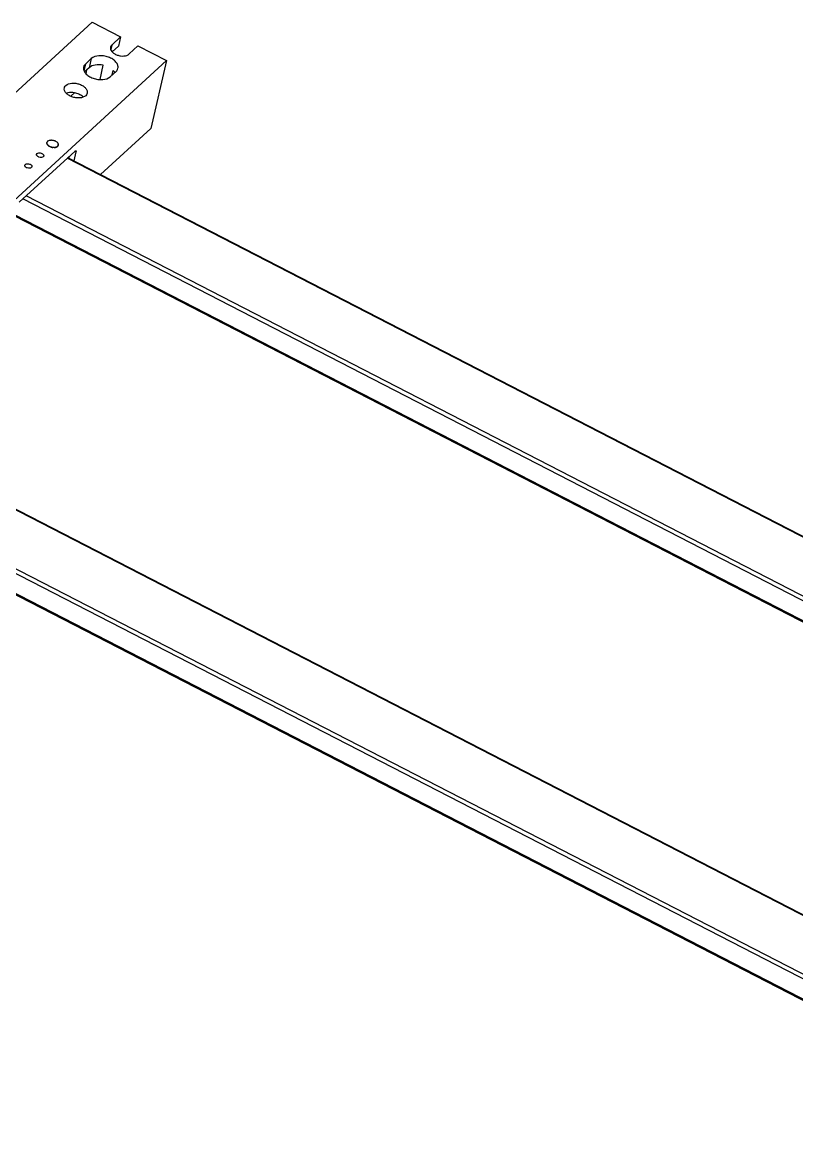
# Model space of a CAD drawing. Header units: millimetres. Extents: x 9226 to 36041, y 16031 to 21779.
# Drawn here: x 14676.6 to 14941.2, y 16638.9 to 17020.2 of the extents above; entities that cross this region are included whole.
import ezdxf

# ---------------------------------------------------------------- set-up
doc = ezdxf.new("R2010")
doc.units = ezdxf.units.MM
doc.layers.add('02___PRT_ALL_AXES', color=7, linetype='Continuous')

msp = doc.modelspace()

# ---------------------------------------------------------------- linework, layer by layer
at = {"color": 7, "linetype": 'Continuous'}
for p, q in [((14700.485, 17020.186), (14532.543, 16866.054)), ((14700.485, 17020.186), (14710.22, 17015.17)), ((14710.22, 17015.17), (14707.212, 17012.409)), ((14710.22, 17015.17), (14709.504, 17012.077)), ((14707.212, 17012.409), (14706.858, 17010.882)), ((14709.504, 17012.077), (14707.348, 17010.098)), ((14716.146, 17012.117), (14713.138, 17009.356)), ((14716.146, 17012.117), (14725.881, 17007.101)), ((14725.881, 17007.101), (14557.939, 16852.97)), ((14698.172, 17005.932), (14697.66, 17003.723)), ((14700.177, 17007.773), (14698.172, 17005.932)), ((14700.177, 17007.773), (14699.461, 17004.679)), ((14725.881, 17007.101), (14720.506, 16983.9)), ((14699.461, 17004.679), (14697.887, 17003.234)), ((14698.606, 17003.895), (14698.315, 17002.637)), ((14703.167, 17000.599), (14704.298, 17005.479)), ((14706.637, 17001.571), (14708.643, 17003.411)), ((14707.33, 17002.206), (14707.684, 17003.734)), ((14693.16, 16994.9), (14694.512, 16996.141)), ((14703.306, 16968.115), (14720.506, 16983.9)), ((14675.587, 16958.69), (14694.637, 16976.174)), ((14684.955, 16979.073), (14685.006, 16979.071)), ((14685.011, 16978.785), (14684.96, 16978.797)), ((14685.013, 16979.107), (14684.966, 16979.127)), ((14684.973, 16978.74), (14685.019, 16978.747)), ((14685.023, 16978.73), (14684.973, 16978.74)), ((14684.989, 16978.684), (14685.034, 16978.692)), ((14685.04, 16978.675), (14684.989, 16978.684)), ((14685.06, 16978.514), (14685.102, 16978.526)), ((14685.111, 16978.509), (14685.06, 16978.514)), ((14685.091, 16978.458), (14685.132, 16978.471)), ((14685.141, 16978.454), (14685.091, 16978.458)), ((14685.125, 16978.402), (14685.165, 16978.417)), ((14685.176, 16978.4), (14685.125, 16978.402)), ((14685.163, 16978.347), (14685.201, 16978.363)), ((14685.213, 16978.346), (14685.163, 16978.347)), ((14685.205, 16978.292), (14685.241, 16978.309)), ((14685.254, 16978.293), (14685.205, 16978.292)), ((14685.25, 16978.238), (14685.285, 16978.256)), ((14685.298, 16978.24), (14685.25, 16978.238)), ((14685.298, 16978.185), (14685.331, 16978.204)), ((14685.346, 16978.188), (14685.298, 16978.185)), ((14685.349, 16978.132), (14685.38, 16978.153)), ((14685.396, 16978.138), (14685.349, 16978.132)), ((14685.403, 16978.081), (14685.433, 16978.103)), ((14685.45, 16978.088), (14685.403, 16978.081)), ((14685.461, 16978.031), (14685.488, 16978.054)), ((14685.506, 16978.039), (14685.461, 16978.031)), ((14685.521, 16977.982), (14685.547, 16978.006)), ((14685.565, 16977.991), (14685.521, 16977.982)), ((14685.584, 16977.934), (14685.608, 16977.959)), ((14685.627, 16977.945), (14685.584, 16977.934)), ((14685.649, 16977.888), (14685.671, 16977.914)), ((14685.691, 16977.9), (14685.649, 16977.888)), ((14685.717, 16977.843), (14685.737, 16977.87)), ((14685.758, 16977.857), (14685.717, 16977.843)), ((14685.788, 16977.8), (14685.805, 16977.827)), ((14685.827, 16977.815), (14685.788, 16977.8)), ((14685.86, 16977.758), (14685.876, 16977.787)), ((14685.898, 16977.774), (14685.86, 16977.758)), ((14685.935, 16977.718), (14685.949, 16977.747)), ((14685.971, 16977.736), (14685.935, 16977.718)), ((14686.012, 16977.68), (14686.023, 16977.71)), ((14686.046, 16977.699), (14686.012, 16977.68)), ((14686.09, 16977.644), (14686.099, 16977.674)), ((14686.123, 16977.664), (14686.09, 16977.644)), ((14686.17, 16977.61), (14686.177, 16977.64)), ((14686.202, 16977.63), (14686.17, 16977.61)), ((14686.252, 16977.578), (14686.257, 16977.609)), ((14686.282, 16977.599), (14686.252, 16977.578)), ((14686.335, 16977.547), (14686.338, 16977.579)), ((14686.363, 16977.57), (14686.335, 16977.547)), ((14686.419, 16977.519), (14686.42, 16977.551)), ((14686.445, 16977.543), (14686.419, 16977.519)), ((14686.504, 16977.493), (14686.503, 16977.525)), ((14686.528, 16977.518), (14686.504, 16977.493)), ((14686.59, 16977.47), (14686.586, 16977.502)), ((14686.612, 16977.495), (14686.59, 16977.47)), ((14686.677, 16977.448), (14686.671, 16977.481)), ((14686.697, 16977.475), (14686.677, 16977.448)), ((14686.765, 16977.429), (14686.756, 16977.462)), ((14686.783, 16977.456), (14686.765, 16977.429)), ((14686.852, 16977.412), (14686.842, 16977.445)), ((14686.868, 16977.44), (14686.852, 16977.412)), ((14686.94, 16977.398), (14686.928, 16977.431)), ((14686.954, 16977.427), (14686.94, 16977.398)), ((14687.028, 16977.386), (14687.013, 16977.419)), ((14687.04, 16977.415), (14687.028, 16977.386)), ((14687.548, 16977.365), (14687.521, 16977.396)), ((14687.546, 16977.397), (14687.548, 16977.365)), ((14687.631, 16977.37), (14687.603, 16977.401)), ((14687.627, 16977.403), (14687.631, 16977.37)), ((14687.714, 16977.378), (14687.683, 16977.408)), ((14687.708, 16977.411), (14687.714, 16977.378)), ((14687.874, 16977.401), (14687.84, 16977.429)), ((14687.863, 16977.434), (14687.874, 16977.401)), ((14687.952, 16977.416), (14687.916, 16977.444)), ((14687.939, 16977.449), (14687.952, 16977.416)), ((14688.027, 16977.433), (14687.99, 16977.46)), ((14688.013, 16977.466), (14688.027, 16977.433)), ((14688.101, 16977.453), (14688.062, 16977.479)), ((14688.084, 16977.485), (14688.101, 16977.453)), ((14688.173, 16977.475), (14688.132, 16977.5)), ((14688.154, 16977.507), (14688.173, 16977.475)), ((14688.242, 16977.499), (14688.2, 16977.523)), ((14688.221, 16977.531), (14688.242, 16977.499)), ((14688.309, 16977.525), (14688.266, 16977.549)), ((14688.286, 16977.557), (14688.309, 16977.525)), ((14688.373, 16977.554), (14688.329, 16977.576)), ((14688.348, 16977.585), (14688.373, 16977.554)), ((14688.434, 16977.585), (14688.389, 16977.606)), ((14688.407, 16977.616), (14688.434, 16977.585)), ((14688.493, 16977.617), (14688.447, 16977.638)), ((14688.464, 16977.648), (14688.493, 16977.617)), ((14688.549, 16977.652), (14688.502, 16977.671)), ((14688.518, 16977.682), (14688.549, 16977.652)), ((14688.602, 16977.689), (14688.554, 16977.707)), ((14688.569, 16977.718), (14688.602, 16977.689)), ((14688.651, 16977.727), (14688.603, 16977.744)), ((14688.617, 16977.756), (14688.651, 16977.727)), ((14688.698, 16977.768), (14688.649, 16977.783)), ((14688.662, 16977.796), (14688.698, 16977.768)), ((14688.741, 16977.81), (14688.691, 16977.824)), ((14688.704, 16977.837), (14688.741, 16977.81)), ((14688.781, 16977.853), (14688.731, 16977.866)), ((14688.742, 16977.88), (14688.781, 16977.853)), ((14688.817, 16977.898), (14688.767, 16977.91)), ((14688.777, 16977.924), (14688.817, 16977.898)), ((14688.85, 16977.945), (14688.799, 16977.955)), ((14688.809, 16977.969), (14688.85, 16977.945)), ((14688.879, 16977.993), (14688.828, 16978.002)), ((14688.837, 16978.016), (14688.879, 16977.993)), ((14688.905, 16978.042), (14688.854, 16978.05)), ((14688.861, 16978.065), (14688.905, 16978.042)), ((14688.927, 16978.093), (14688.876, 16978.099)), ((14688.882, 16978.114), (14688.927, 16978.093)), ((14688.945, 16978.144), (14688.894, 16978.149)), ((14688.899, 16978.164), (14688.945, 16978.144)), ((14688.959, 16978.197), (14688.909, 16978.2)), ((14688.912, 16978.216), (14688.959, 16978.197)), ((14694.959, 16975.861), (14694.246, 16972.783)), ((14694.959, 16975.861), (14694.535, 16976.08)), ((15145.134, 16740.465), (14692.13, 16973.873)), ((14692.553, 16973.655), (14692.732, 16974.425)), ((15129.81, 16726.402), (14676.807, 16959.81)), ((15124.694, 16721.706), (14674.079, 16953.884)), ((15124.977, 16721.967), (14674.163, 16954.247)), ((15054.896, 16657.648), (14601.893, 16891.056)), ((15039.573, 16643.585), (14586.57, 16876.993)), ((15034.456, 16638.889), (14583.841, 16871.067)), ((15034.74, 16639.15), (14583.925, 16871.43))]:
    msp.add_line(p, q, dxfattribs=at)
for centre, radius, start, end in [((14685.736, 16978.946), 0.741, 167.39907, 170.24393), ((14685.884, 16978.957), 0.891, 191.1388, 193.6548), ((14685.933, 16978.97), 0.941, 194.75208, 197.1773), ((14685.988, 16978.987), 0.999, 198.23312, 200.564), ((14686.049, 16979.01), 1.064, 201.57731, 203.81247), ((14686.114, 16979.04), 1.135, 204.78312, 206.923), ((14686.184, 16979.076), 1.214, 207.85159, 209.89813), ((14686.257, 16979.119), 1.299, 210.78581, 212.74209), ((14686.333, 16979.169), 1.39, 213.59045, 215.46038), ((14686.412, 16979.225), 1.486, 216.27134, 218.0594), ((14686.491, 16979.289), 1.588, 218.83504, 220.54607), ((14686.571, 16979.358), 1.694, 221.28861, 222.92761), ((14686.651, 16979.433), 1.803, 223.63931, 225.21135), ((14686.729, 16979.513), 1.915, 225.89445, 227.40453), ((14686.806, 16979.597), 2.029, 228.06123, 229.51425), ((14686.88, 16979.685), 2.144, 230.1467, 231.54736), ((14686.951, 16979.775), 2.259, 232.15761, 233.51046), ((14687.018, 16979.867), 2.372, 234.10047, 235.4098), ((14687.081, 16979.959), 2.483, 235.98145, 237.25138), ((14687.139, 16980.05), 2.591, 237.80643, 239.04084), ((14687.191, 16980.139), 2.695, 239.58098, 240.78356), ((14687.239, 16980.224), 2.793, 241.31037, 242.48463), ((14687.281, 16980.306), 2.885, 242.99963, 244.14887), ((14687.317, 16980.382), 2.969, 244.6535, 245.7809), ((14687.348, 16980.451), 3.045, 246.27653, 247.38511), ((14687.374, 16980.513), 3.112, 247.87305, 248.96571), ((14687.394, 16980.566), 3.169, 249.44721, 250.52675), ((14687.409, 16980.61), 3.215, 251.00305, 252.07217), ((14687.42, 16980.644), 3.25, 252.54443, 253.60577), ((14687.427, 16980.667), 3.274, 254.07516, 255.1313), ((14687.43, 16980.679), 3.287, 255.59896, 256.65245), ((14687.43, 16980.679), 3.287, 257.1195, 258.17287), ((14687.428, 16980.668), 3.276, 258.64043, 259.69622), ((14687.424, 16980.646), 3.253, 260.1654, 261.22615), ((14687.419, 16980.612), 3.219, 261.6981, 262.7664), ((14687.413, 16980.567), 3.173, 263.24227, 264.32073), ((14687.401, 16980.196), 2.802, 271.27256, 272.44436), ((14687.406, 16980.098), 2.704, 272.97002, 274.16985), ((14687.414, 16979.995), 2.601, 274.70869, 275.94001), ((14687.426, 16979.888), 2.494, 276.49362, 277.76011), ((14687.441, 16979.778), 2.383, 278.33015, 279.63568), ((14687.461, 16979.667), 2.269, 280.22392, 281.57257), ((14687.484, 16979.555), 2.155, 282.18088, 283.57694), ((14687.512, 16979.443), 2.04, 284.20726, 285.65525), ((14687.543, 16979.334), 1.926, 286.30963, 287.81424), ((14687.578, 16979.227), 1.813, 288.49481, 290.06092), ((14687.617, 16979.124), 1.704, 290.76989, 292.4025), ((14687.658, 16979.026), 1.598, 293.1421, 294.84626), ((14687.701, 16978.934), 1.496, 295.61876, 297.39951), ((14687.746, 16978.848), 1.399, 298.20711, 300.06929), ((14687.793, 16978.769), 1.307, 300.91412, 302.86226), ((14687.84, 16978.698), 1.222, 303.74624, 305.78431), ((14687.887, 16978.634), 1.142, 306.70906, 308.84023), ((14687.922, 16978.59), 1.086, 309.81424, 310.54904), ((14687.938, 16978.572), 1.062, 310.5463, 312.03796), ((14687.977, 16978.53), 1.004, 313.04266, 315.36473), ((14688.019, 16978.489), 0.946, 316.41666, 318.83329), ((14688.057, 16978.456), 0.895, 319.92681, 322.43464), ((14688.092, 16978.429), 0.851, 323.56778, 326.16102), ((14688.123, 16978.409), 0.814, 327.33063, 330.00087), ((14688.148, 16978.395), 0.785, 331.20261, 333.93875), ((14688.168, 16978.385), 0.763, 335.1671, 337.95551), ((14688.182, 16978.38), 0.749, 339.20387, 342.02877), ((14688.189, 16978.378), 0.741, 343.28967, 346.13368), ((14688.189, 16978.377), 0.741, 347.39907, 350.24393)]:
    msp.add_arc(centre, radius, start, end, dxfattribs=at)
for points, knots in [([(14706.765, 17011.673), (14706.709, 17011.431), (14706.752, 17010.865), (14707.232, 17010.104), (14708.02, 17009.452), (14709.037, 17008.96), (14710.181, 17008.679), (14711.594, 17008.622), (14712.67, 17008.926), (14713.138, 17009.356)], [0, 0, 0, 0, 0.0926703, 0.2002178, 0.3273767, 0.4699002, 0.6186224, 0.7627355, 1, 1, 1, 1]), ([(14707.212, 17012.409), (14707.156, 17012.358), (14706.955, 17012.149), (14706.814, 17011.881), (14706.765, 17011.673)], [0, 0, 0, 0, 0.2635534, 1, 1, 1, 1]), ([(14698.172, 17005.932), (14698.092, 17005.858), (14697.805, 17005.56), (14697.602, 17005.177), (14697.534, 17004.88)], [0, 0, 0, 0, 0.2636991, 1, 1, 1, 1]), ([(14709.281, 17004.463), (14709.361, 17004.809), (14709.3, 17005.617), (14708.615, 17006.704), (14707.489, 17007.636), (14706.036, 17008.338), (14704.402, 17008.741), (14702.384, 17008.821), (14700.847, 17008.387), (14700.177, 17007.773)], [0, 0, 0, 0, 0.0926728, 0.2002185, 0.3273771, 0.4699023, 0.618625, 0.7627364, 1, 1, 1, 1]), ([(14697.534, 17004.88), (14697.454, 17004.534), (14697.515, 17003.726), (14698.2, 17002.639), (14699.326, 17001.707), (14700.778, 17001.005), (14702.413, 17000.602), (14704.431, 17000.522), (14705.968, 17000.956), (14706.637, 17001.571)], [0, 0, 0, 0, 0.0926728, 0.2002185, 0.3273771, 0.4699023, 0.618625, 0.7627364, 1, 1, 1, 1]), ([(14704.298, 17005.479), (14703.395, 17005.679), (14701.696, 17005.788), (14700.014, 17005.187), (14699.461, 17004.679)], [0, 0, 0, 0, 0.5518144, 1, 1, 1, 1]), ([(14708.214, 17003.07), (14708.178, 17003.127), (14708.021, 17003.364), (14707.835, 17003.581), (14707.684, 17003.734)], [0, 0, 0, 0, 0.2400781, 1, 1, 1, 1]), ([(14708.643, 17003.411), (14708.723, 17003.485), (14709.01, 17003.783), (14709.212, 17004.167), (14709.281, 17004.463)], [0, 0, 0, 0, 0.2636991, 1, 1, 1, 1]), ([(14694.637, 16976.174), (14694.664, 16976.198), (14694.738, 16976.261), (14694.856, 16976.32), (14694.916, 16976.289)], [0, 0, 0, 0, 0.3478604, 1, 1, 1, 1]), ([(14694.916, 16976.289), (14694.964, 16976.265), (14695.012, 16976.093), (14694.981, 16975.954), (14694.959, 16975.861)], [0, 0, 0, 0, 0.3592392, 1, 1, 1, 1])]:
    msp.add_open_spline(points, degree=3, knots=knots, dxfattribs=at)
at = {"layer": '02___PRT_ALL_AXES', "color": 7, "linetype": 'Continuous'}
for p, q in [((14677.473, 16971.352), (14677.633, 16971.615)), ((14681.484, 16975.033), (14681.643, 16975.296)), ((14683.919, 16974.469), (14683.759, 16974.206)), ((15144.953, 16740.299), (14691.949, 16973.707)), ((14679.909, 16970.788), (14679.749, 16970.525)), ((15130.916, 16727.416), (14677.913, 16960.824)), ((15054.715, 16657.482), (14601.712, 16890.89)), ((15040.678, 16644.599), (14587.675, 16878.008))]:
    msp.add_line(p, q, dxfattribs=at)
for centre, radius, start, end in [((14685.73, 16978.947), 0.735, 162.61873, 166.95188), ((14685.738, 16978.944), 0.744, 158.5839, 162.60872), ((14685.762, 16978.935), 0.769, 153.258, 158.57124), ((14685.796, 16978.918), 0.807, 147.92593, 153.25041), ((14685.831, 16978.896), 0.848, 144.01445, 147.9328), ((14685.864, 16978.872), 0.889, 140.17362, 144.0125), ((14685.91, 16978.833), 0.95, 134.25168, 140.14615), ((14685.947, 16978.796), 1.002, 132.54084, 134.28656), ((14685.971, 16978.77), 1.037, 130.7735, 132.53842), ((14686.526, 16977.095), 2.834, 88.13942, 94.35974), ((14686.559, 16976.832), 3.089, 67.48636, 69.20645), ((14686.58, 16976.881), 3.035, 65.80155, 67.48699), ((14685.732, 16978.947), 0.737, 166.95367, 169.87361), ((14685.916, 16978.965), 0.923, 194.22151, 196.13763), ((14686.393, 16979.211), 1.463, 215.12845, 218.45793), ((14686.464, 16979.266), 1.553, 218.44234, 219.9234), ((14686.998, 16979.838), 2.338, 233.36725, 235.42406), ((14687.057, 16979.924), 2.441, 235.4225, 237.05137), ((14687.409, 16980.064), 2.67, 273.0236, 274.70886), ((14687.417, 16979.963), 2.569, 274.70899, 276.57748), ((14687.591, 16979.189), 1.773, 288.65159, 290.81393), ((14687.627, 16979.095), 1.673, 290.81339, 293.34279), ((14687.948, 16978.56), 1.046, 310.03823, 312.53211), ((14687.838, 16978.296), 1.106, 22.72281, 25.94473), ((14687.913, 16978.327), 1.024, 18.48957, 22.73353), ((14688.189, 16978.378), 0.742, 339.38551, 342.61215), ((14687.99, 16978.353), 0.943, 14.24445, 18.48566), ((14688.195, 16978.376), 0.735, 342.61873, 346.95188), ((14688.047, 16978.368), 0.884, 10.227, 14.23279), ((14688.193, 16978.377), 0.737, 346.9539, 350.09443), ((14688.089, 16978.375), 0.842, 6.27083, 10.22308), ((14688.187, 16978.378), 0.743, 350.09456, 352.76051), ((14688.162, 16978.38), 0.768, 352.81356, 2.24375), ((14688.123, 16978.379), 0.808, 2.21818, 6.26788)]:
    msp.add_arc(centre, radius, start, end, dxfattribs=at)
for points, knots in [([(14690.988, 16997.753), (14691.006, 16997.831), (14691.107, 16998.148), (14691.314, 16998.425), (14691.499, 16998.595)], [0, 0, 0, 0, 0.2421481, 1, 1, 1, 1]), ([(14691.499, 16998.595), (14692.034, 16999.086), (14693.264, 16999.433), (14694.878, 16999.369), (14696.186, 16999.047), (14697.348, 16998.485), (14698.249, 16997.74), (14698.797, 16996.87), (14698.846, 16996.224), (14698.782, 16995.947)], [0, 0, 0, 0, 0.2372641, 0.3813771, 0.5300994, 0.6726229, 0.7997819, 0.9073295, 1, 1, 1, 1]), ([(14698.271, 16995.105), (14697.736, 16994.614), (14696.506, 16994.267), (14694.892, 16994.331), (14693.584, 16994.653), (14692.422, 16995.215), (14691.521, 16995.96), (14690.973, 16996.83), (14690.924, 16997.476), (14690.988, 16997.753)], [0, 0, 0, 0, 0.2372645, 0.3813776, 0.5300998, 0.6726233, 0.7997822, 0.9073297, 1, 1, 1, 1]), ([(14691.61, 16996.002), (14692.074, 16996.185), (14693.138, 16996.364), (14694.755, 16996.188), (14696.279, 16995.625), (14697.148, 16994.99), (14697.478, 16994.62)], [0, 0, 0, 0, 0.236425, 0.500745, 0.764645, 1, 1, 1, 1]), ([(14698.782, 16995.947), (14698.764, 16995.869), (14698.663, 16995.552), (14698.456, 16995.275), (14698.271, 16995.105)], [0, 0, 0, 0, 0.2421483, 1, 1, 1, 1]), ([(14685.293, 16979.555), (14685.354, 16979.608), (14685.657, 16979.814), (14686.028, 16979.899), (14686.31, 16979.921)], [0, 0, 0, 0, 0.2216363, 1, 1, 1, 1]), ([(14687.824, 16979.65), (14687.939, 16979.598), (14688.334, 16979.39), (14688.691, 16979.069), (14688.832, 16978.78)], [0, 0, 0, 0, 0.2816296, 1, 1, 1, 1]), ([(14681.643, 16975.296), (14681.811, 16975.45), (14682.338, 16975.599), (14682.983, 16975.496), (14683.471, 16975.262), (14683.753, 16975.029), (14683.924, 16974.757), (14683.939, 16974.555), (14683.919, 16974.469)], [0, 0, 0, 0, 0.2376781, 0.529309, 0.6720609, 0.7994294, 0.9071561, 1, 1, 1, 1]), ([(14685.197, 16978.369), (14685.178, 16978.396), (14685.109, 16978.502), (14685.055, 16978.619), (14685.029, 16978.709)], [0, 0, 0, 0, 0.2634372, 1, 1, 1, 1]), ([(14685.603, 16977.962), (14685.572, 16977.986), (14685.453, 16978.079), (14685.344, 16978.184), (14685.273, 16978.27)], [0, 0, 0, 0, 0.2613325, 1, 1, 1, 1]), ([(14687.55, 16977.398), (14687.436, 16977.392), (14686.971, 16977.396), (14686.507, 16977.504), (14686.183, 16977.638)], [0, 0, 0, 0, 0.2446381, 1, 1, 1, 1]), ([(14688.158, 16977.509), (14688.124, 16977.497), (14687.977, 16977.452), (14687.827, 16977.424), (14687.711, 16977.411)], [0, 0, 0, 0, 0.2402518, 1, 1, 1, 1]), ([(14688.621, 16977.759), (14688.598, 16977.74), (14688.495, 16977.661), (14688.38, 16977.598), (14688.29, 16977.559)], [0, 0, 0, 0, 0.2372807, 1, 1, 1, 1]), ([(14688.883, 16978.117), (14688.848, 16978.025), (14688.775, 16977.908), (14688.681, 16977.813), (14688.656, 16977.789)], [0, 0, 0, 0, 0.7386698, 1, 1, 1, 1]), ([(14677.633, 16971.615), (14677.8, 16971.769), (14678.328, 16971.918), (14678.973, 16971.815), (14679.461, 16971.581), (14679.742, 16971.348), (14679.913, 16971.076), (14679.929, 16970.874), (14679.909, 16970.788)], [0, 0, 0, 0, 0.2376781, 0.529309, 0.6720609, 0.7994294, 0.9071561, 1, 1, 1, 1]), ([(14683.759, 16974.206), (14683.592, 16974.052), (14683.065, 16973.903), (14682.419, 16974.006), (14681.931, 16974.24), (14681.65, 16974.473), (14681.479, 16974.744), (14681.463, 16974.947), (14681.484, 16975.033)], [0, 0, 0, 0, 0.2376781, 0.529309, 0.6720609, 0.7994294, 0.9071561, 1, 1, 1, 1]), ([(14679.749, 16970.525), (14679.582, 16970.371), (14679.054, 16970.222), (14678.409, 16970.325), (14677.921, 16970.559), (14677.64, 16970.792), (14677.468, 16971.064), (14677.453, 16971.266), (14677.473, 16971.352)], [0, 0, 0, 0, 0.2376781, 0.529309, 0.6720609, 0.7994294, 0.9071561, 1, 1, 1, 1])]:
    msp.add_open_spline(points, degree=3, knots=knots, dxfattribs=at)
for points in [[(14686.618, 16979.928), (14686.971, 16979.917), (14687.326, 16979.845), (14687.656, 16979.719)], [(14685.021, 16978.738), (14684.993, 16978.848), (14684.987, 16978.965), (14685.007, 16979.076)], [(14686.183, 16977.638), (14686.025, 16977.703), (14685.872, 16977.782), (14685.729, 16977.875)]]:
    msp.add_open_spline(points, degree=3, dxfattribs=at)

doc.saveas('drawing.dxf')
